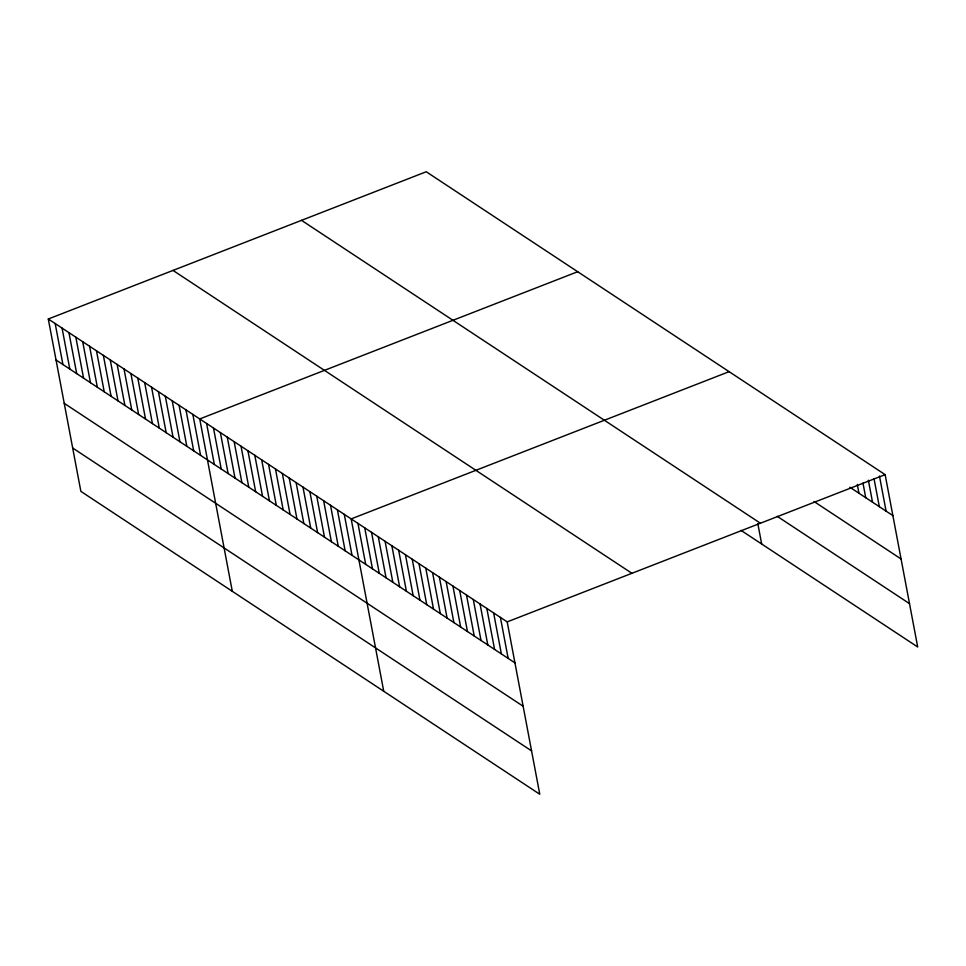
<?xml version="1.0" encoding="UTF-8"?>
<svg xmlns="http://www.w3.org/2000/svg" width="966" height="966" viewBox="0 0 966 966"><rect width="100%" height="100%" fill="white"/><g stroke="black" fill="none" stroke-linecap="round" stroke-linejoin="round"><path stroke-width="1.45" d="M48.3 319.009L507.198 621.887L539.765 794.245L80.866 491.356L48.3 319.009L426.235 171.755L885.134 474.644L917.7 646.991L741.031 530.382M577.68 271.712L199.733 418.954L232.299 591.313M729.113 371.656L351.165 518.911L383.731 691.258M507.198 621.887L885.134 474.644M849.911 487.262L892.874 515.615M814.012 501.511L901.073 558.976M777.232 516.327L909.513 603.641M301.525 220.345L760.411 523.234M173.023 270.42L631.909 573.297M56.04 359.98L514.938 662.869M64.239 403.341L523.125 706.218M72.679 448.007L531.566 750.884M879.458 476.021L886.088 511.135M874.061 478.858L879.314 506.667M868.374 480.235L872.527 502.187M862.976 483.072L865.741 497.707M857.301 484.449L858.955 493.228M757.839 523.693L761.679 544.015M500.412 617.419L508.152 658.389M493.626 612.939L501.366 653.91M486.84 608.459L494.58 649.43M480.054 603.979L487.806 644.962M473.28 599.5L481.02 640.482M466.493 595.032L474.234 636.002M459.707 590.552L467.447 631.523M452.921 586.072L460.661 627.043M446.135 581.592L453.887 622.575M439.361 577.113L447.101 618.095M432.575 572.645L440.315 613.615M425.789 568.165L433.529 609.135M419.002 563.685L426.743 604.656M412.216 559.205L419.969 600.188M405.442 554.726L413.182 595.708M398.656 550.258L406.396 591.228M391.87 545.778L399.61 586.748M385.084 541.298L392.836 582.269M378.31 536.818L386.05 577.801M371.524 532.338L379.264 573.321M364.737 527.871L372.478 568.841M357.951 523.391L365.691 564.361M344.282 514.371L352.022 555.341M337.4 509.831L345.14 550.801M330.517 505.278L338.257 546.261M323.634 500.738L331.374 541.709M316.751 496.198L324.491 537.168M309.869 491.658L317.609 532.628M302.986 487.106L310.726 528.088M296.103 482.565L303.843 523.536M289.22 478.025L296.96 518.996M282.338 473.473L290.078 514.455M275.455 468.933L283.195 509.915M268.572 464.392L276.312 505.363M261.689 459.852L269.429 500.823M254.807 455.3L262.547 496.283M247.924 450.76L255.664 491.742M241.029 446.22L248.781 487.19M234.146 441.679L241.898 482.65M227.264 437.127L235.016 478.11M220.381 432.587L228.133 473.569M213.498 428.047L221.238 469.017M206.615 423.506L214.355 464.477M192.85 414.414L200.59 455.397M185.967 409.874L193.707 450.844M179.084 405.334L186.824 446.304M172.202 400.781L179.942 441.764M165.319 396.241L173.059 437.224M158.436 391.701L166.176 432.671M151.553 387.161L159.293 428.131M144.671 382.608L152.411 423.591M137.788 378.068L145.528 419.051M130.905 373.528L138.645 414.499M124.022 368.988L131.762 409.958M117.14 364.436L124.88 405.418M110.245 359.895L117.997 400.878M103.362 355.355L111.114 396.326M96.479 350.815L104.231 391.785M89.597 346.263L97.349 387.245M82.714 341.723L90.454 382.705M75.831 337.182L83.571 378.153M68.948 332.642L76.688 373.613M62.066 328.09L69.806 369.072M55.183 323.55L62.923 364.532"/></g></svg>
